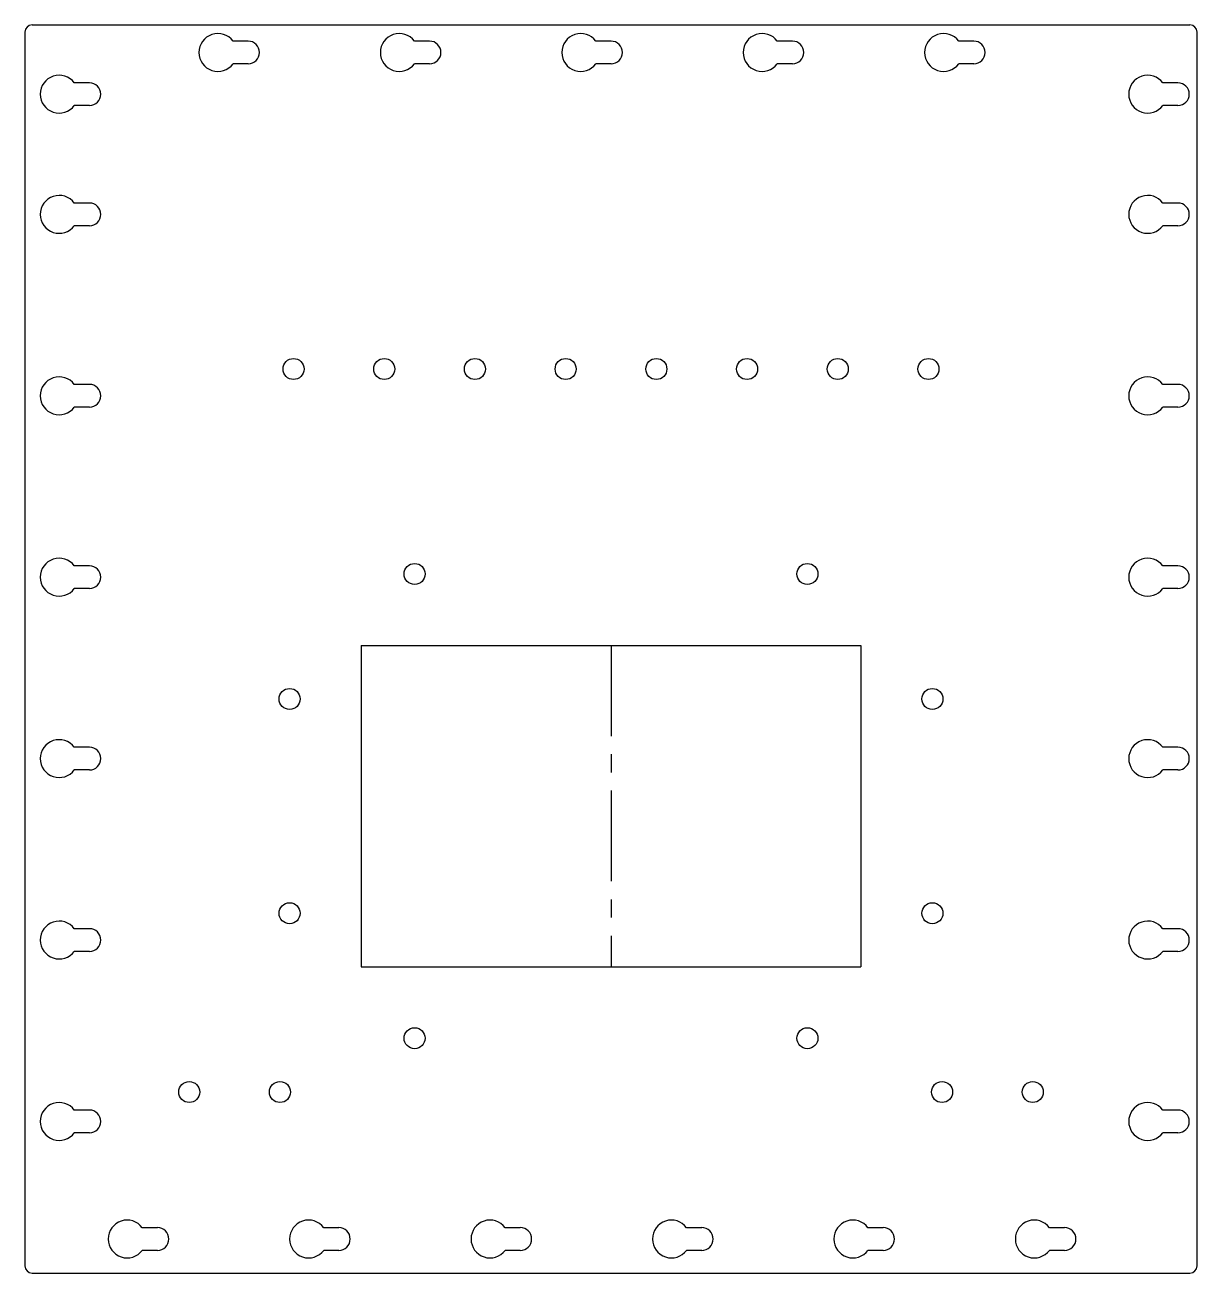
# Model space of a CAD drawing. Header units: millimetres. Extents: x 0 to 165, y -175 to 0.
import ezdxf

# ---------------------------------------------------------------- set-up
doc = ezdxf.new("R2010")
doc.units = ezdxf.units.MM
doc.linetypes.add('CENTERX2', pattern=[20.32, 12.7, -2.54, 2.54, -2.54])

msp = doc.modelspace()

# ---------------------------------------------------------------- linework, layer by layer
at = {"color": 7, "linetype": 'Continuous', "lineweight": 25}
for p, q in [((1.5, 0), (163.6, 0)), ((0.5, -1), (0.5, -173.75)), ((164.6, -173.75), (164.6, -1)), ((31.75, -2.26), (29.63, -2.26)), ((57.15, -2.26), (55.03, -2.26)), ((82.55, -2.26), (80.43, -2.26)), ((107.95, -2.26), (105.83, -2.26)), ((133.35, -2.26), (131.23, -2.26)), ((31.75, -5.44), (29.63, -5.44)), ((57.15, -5.44), (55.03, -5.44)), ((82.55, -5.44), (80.43, -5.44)), ((107.95, -5.44), (105.83, -5.44)), ((133.35, -5.44), (131.23, -5.44)), ((9.53, -8.1), (7.41, -8.1)), ((161.93, -8.1), (159.81, -8.1)), ((9.53, -11.28), (7.41, -11.28)), ((161.93, -11.28), (159.81, -11.28)), ((9.53, -24.93), (7.41, -24.93)), ((161.93, -24.93), (159.81, -24.93)), ((9.53, -28.11), (7.41, -28.11)), ((161.93, -28.11), (159.81, -28.11)), ((9.53, -50.33), (7.41, -50.33)), ((161.93, -50.33), (159.81, -50.33)), ((9.53, -53.51), (7.41, -53.51)), ((161.93, -53.51), (159.81, -53.51)), ((9.53, -75.73), (7.41, -75.73)), ((161.93, -75.73), (159.81, -75.73)), ((9.53, -78.91), (7.41, -78.91)), ((161.93, -78.91), (159.81, -78.91)), ((47.55, -86.87), (117.55, -86.87)), ((47.55, -86.87), (47.55, -131.87)), ((117.55, -86.87), (117.55, -131.87)), ((9.53, -101.13), (7.41, -101.13)), ((161.93, -101.13), (159.81, -101.13)), ((9.53, -104.31), (7.41, -104.31)), ((161.93, -104.31), (159.81, -104.31)), ((9.53, -126.53), (7.41, -126.53)), ((161.93, -126.53), (159.81, -126.53)), ((9.53, -129.71), (7.41, -129.71)), ((161.93, -129.71), (159.81, -129.71)), ((47.55, -131.87), (117.55, -131.87)), ((9.53, -151.93), (7.41, -151.93)), ((161.93, -151.93), (159.81, -151.93)), ((9.53, -155.11), (7.41, -155.11)), ((161.93, -155.11), (159.81, -155.11)), ((19.05, -168.4), (16.93, -168.4)), ((44.45, -168.4), (42.33, -168.4)), ((69.85, -168.4), (67.73, -168.4)), ((95.25, -168.4), (93.13, -168.4)), ((120.65, -168.4), (118.53, -168.4)), ((146.05, -168.4), (143.93, -168.4)), ((19.05, -171.57), (16.93, -171.57)), ((44.45, -171.57), (42.33, -171.57)), ((69.85, -171.57), (67.73, -171.57)), ((95.25, -171.57), (93.13, -171.57)), ((120.65, -171.57), (118.53, -171.57)), ((146.05, -171.57), (143.93, -171.57)), ((1.5, -174.75), (163.6, -174.75))]:
    msp.add_line(p, q, dxfattribs=at)
at = {"color": 7, "linetype": 'CENTERX2'}
msp.add_line((82.55, -86.87), (82.55, -131.87), dxfattribs=at)
at = {"color": 7, "linetype": 'Continuous', "lineweight": 25}
for centre in [(38.1, -48.17), (50.8, -48.17), (63.5, -48.17), (76.2, -48.17), (88.9, -48.17), (101.6, -48.17), (114.3, -48.17), (127, -48.17), (55.05, -76.87), (110.05, -76.87), (37.55, -94.37), (127.55, -94.37), (37.55, -124.37), (127.55, -124.37), (55.05, -141.87), (110.05, -141.87), (23.5, -149.4), (36.2, -149.4), (128.9, -149.4), (141.6, -149.4)]:
    msp.add_circle(centre, 1.47, dxfattribs=at)
for centre, radius, start, end in [((1.5, -1), 1, 90, 180), ((163.6, -1), 1, 0, 90), ((27.51, -3.85), 2.65, 36.8024, 323.1976), ((52.91, -3.85), 2.65, 36.8024, 323.1976), ((78.31, -3.85), 2.65, 36.8024, 323.1976), ((103.71, -3.85), 2.65, 36.8024, 323.1976), ((129.11, -3.85), 2.65, 36.8024, 323.1976), ((31.75, -3.85), 1.59, 270, 90), ((57.15, -3.85), 1.59, 270, 90), ((82.55, -3.85), 1.59, 270, 90), ((107.95, -3.85), 1.59, 270, 90), ((133.35, -3.85), 1.59, 270, 90), ((5.29, -9.69), 2.65, 36.8024, 323.1976), ((9.53, -9.69), 1.59, 270, 90), ((157.69, -9.69), 2.65, 36.8024, 323.1976), ((161.93, -9.69), 1.59, 270, 90), ((5.29, -26.52), 2.65, 36.8024, 323.1976), ((157.69, -26.52), 2.65, 36.8024, 323.1976), ((9.53, -26.52), 1.59, 270, 90), ((161.93, -26.52), 1.59, 270, 90), ((5.29, -51.92), 2.65, 36.8024, 323.1976), ((9.53, -51.92), 1.59, 270, 90), ((157.69, -51.92), 2.65, 36.8024, 323.1976), ((161.93, -51.92), 1.59, 270, 90), ((5.29, -77.32), 2.65, 36.8024, 323.1976), ((157.69, -77.32), 2.65, 36.8024, 323.1976), ((9.53, -77.32), 1.59, 270, 90), ((161.93, -77.32), 1.59, 270, 90), ((5.29, -102.72), 2.65, 36.8024, 323.1976), ((9.53, -102.72), 1.59, 270, 90), ((157.69, -102.72), 2.65, 36.8024, 323.1976), ((161.93, -102.72), 1.59, 270, 90), ((5.29, -128.12), 2.65, 36.8024, 323.1976), ((157.69, -128.12), 2.65, 36.8024, 323.1976), ((9.53, -128.12), 1.59, 270, 90), ((161.93, -128.12), 1.59, 270, 90), ((5.29, -153.52), 2.65, 36.8024, 323.1976), ((9.53, -153.52), 1.59, 270, 90), ((157.69, -153.52), 2.65, 36.8024, 323.1976), ((161.93, -153.52), 1.59, 270, 90), ((14.81, -169.98), 2.65, 36.8024, 323.1976), ((40.21, -169.98), 2.65, 36.8024, 323.1976), ((65.61, -169.98), 2.65, 36.8024, 323.1976), ((91.01, -169.98), 2.65, 36.8024, 323.1976), ((116.41, -169.98), 2.65, 36.8024, 323.1976), ((141.81, -169.98), 2.65, 36.8024, 323.1976), ((19.05, -169.98), 1.59, 270, 90), ((44.45, -169.98), 1.59, 270, 90), ((69.85, -169.98), 1.59, 270, 90), ((95.25, -169.98), 1.59, 270, 90), ((120.65, -169.98), 1.59, 270, 90), ((146.05, -169.98), 1.59, 270, 90), ((1.5, -173.75), 1, 180, 270), ((163.6, -173.75), 1, 270, 0)]:
    msp.add_arc(centre, radius, start, end, dxfattribs=at)

doc.saveas('drawing.dxf')
